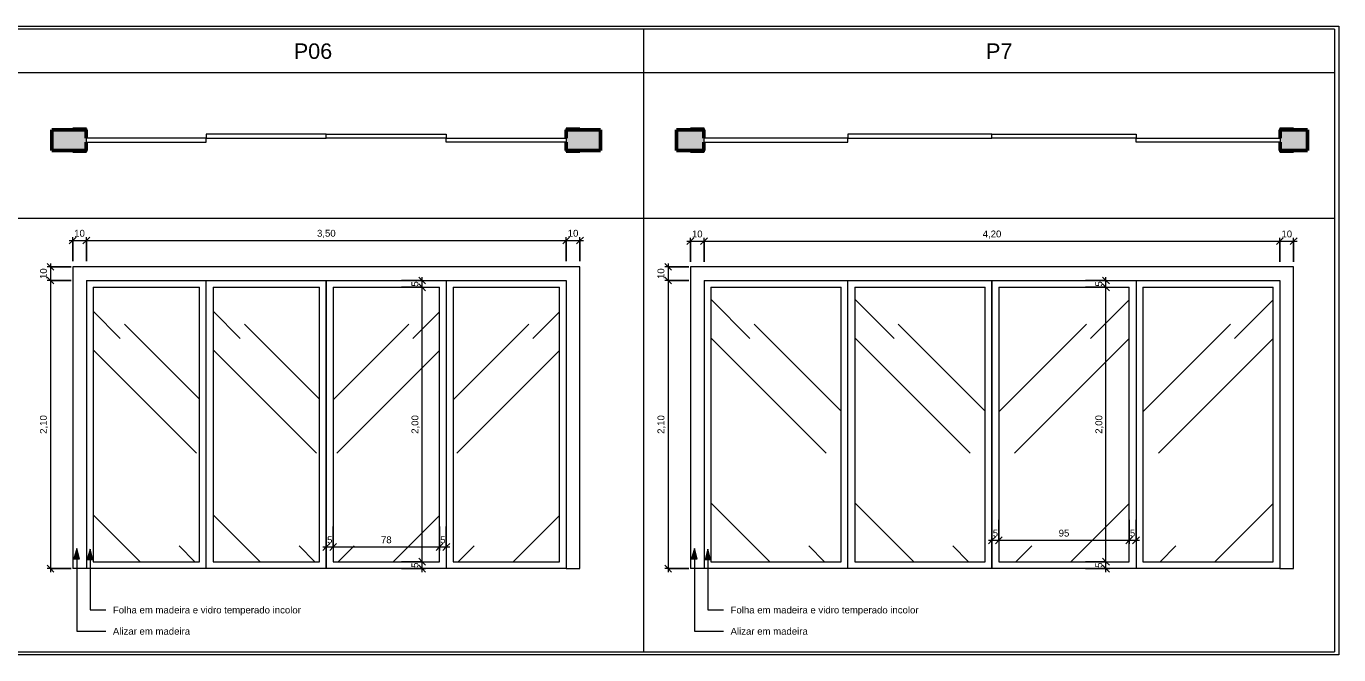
# Model space of a CAD drawing. Header units: millimetres. Extents: x 502 to 64776, y -45 to 5297.
# Drawn here: x 10134 to 19703, y 655 to 5235 of the extents above; entities that cross this region are included whole.
import ezdxf

# ---------------------------------------------------------------- set-up
doc = ezdxf.new("R2010")
doc.units = ezdxf.units.MM
for name, color, linetype, lineweight in [('A-ANNO-DIMS', 211, 'Continuous', 9), ('A-ANNO-DIMS-25', 211, 'Continuous', 9), ('A-DETL-THIN', 151, 'Continuous', 9), ('A-DOOR', 31, 'Continuous', 25), ('A-WALL', 113, 'Continuous', 50), ('A-WALL-PATT', 111, 'Continuous', 25), ('G-ANNO-TEXT', 231, 'Continuous', 9)]:
    doc.layers.add(name, color=color, linetype=linetype, lineweight=lineweight)
doc.styles.add('@Arial Unicode MS', font='ARIALUNI.TTF', dxfattribs={"height": 50})
doc.styles.add('Arial', font='arial.ttf', dxfattribs={"height": 112.5})
doc.styles.add('Arial_2', font='arial.ttf', dxfattribs={"height": 50})
doc.dimstyles.new('CRT_-__Metros_-_Linha_de_chamada_3_5_mm', dxfattribs={"dimscale": 304.8, "dimtxt": 50.292243, "dimasz": 0.164042, "dimexe": 0.082021, "dimexo": 0.0625, "dimgap": 0.04101, "dimtad": 1, "dimlfac": 0.001, "dimrnd": 0.01, "dimzin": 0, "dimdsep": 46, "dimtxsty": '@Arial Unicode MS', "dimblk1": 'OBLIQUE', "dimblk2": 'OBLIQUE', "dimsah": 1, "dimcen": 0.09, "dimdle": 0.082021, "dimazin": 0, "dimtfac": 1, "dimtdec": 4, "dimtix": 1, "dimtmove": 0, "dimatfit": 3, "dimfxl": 0.492126, "dimfxlon": 1, "dimtvp": 1, "dimtolj": 1, "dimtzin": 0, "dimarcsym": 2})
doc.dimstyles.new('CRT_-__Metros_-_Linha_de_chamada_3_5_mm_1', dxfattribs={"dimscale": 304.8, "dimtxt": 50.292243, "dimasz": 0.164042, "dimexe": 0.082021, "dimexo": 0.0625, "dimgap": 0.04101, "dimtad": 1, "dimdec": 0, "dimlfac": 0.1, "dimdsep": 46, "dimtxsty": '@Arial Unicode MS', "dimblk1": 'OBLIQUE', "dimblk2": 'OBLIQUE', "dimsah": 1, "dimcen": 0.09, "dimdle": 0.082021, "dimazin": 0, "dimtfac": 1, "dimtdec": 4, "dimtix": 1, "dimtmove": 0, "dimatfit": 3, "dimfxl": 0.492126, "dimfxlon": 1, "dimtvp": 1, "dimtolj": 1, "dimtzin": 0, "dimarcsym": 2})

# ---------------------------------------------------------------- blocks, each defined once
blk = doc.blocks.new('Family - ___-4291541-DETALHAMENTO DE PORTAS')
at = {"layer": 'A-DOOR', "lineweight": 9}
h = blk.add_hatch(dxfattribs=at)
h.set_pattern_fill('FP_7', color=256, style=0, pattern_type=2)
h.set_pattern_definition([(135, (11009.4, 1282.5), (-969.87, 2586.3), [17145, -2286, 5715, -1143]), (135, (9489.2, 1854), (1883.2, 266.7), [3429, -377.2, 6858, -857.25]), (135, (10437.9, 2254.06), (-3661.25, 4744.27), [9144, -1600.2, 4572, -1143])])
h.paths.add_polyline_path([(11040.4, 1332.5), (11396.9, 1332.5), (11396.9, 3332.5), (10621.9, 3332.5), (10621.9, 1332.5)])
h = blk.add_hatch(dxfattribs=at)
h.set_pattern_fill('FP_6', color=256, style=0, pattern_type=2)
h.set_pattern_definition([(135, (11884.4, 1282.5), (-969.87, 2586.3), [17145, -2286, 5715, -1143]), (135, (10364.2, 1854), (1883.2, 266.7), [3429, -377.2, 6858, -857.25]), (135, (11312.9, 2254.06), (-3661.25, 4744.27), [9144, -1600.2, 4572, -1143])])
h.paths.add_polyline_path([(12271.9, 1332.5), (12271.9, 3332.5), (11496.9, 3332.5), (11496.9, 1332.5), (12027.6, 1332.5)])
h = blk.add_hatch(dxfattribs=at)
h.set_pattern_fill('FP_8', color=256, style=0, pattern_type=2)
h.set_pattern_definition([(45, (12759.4, 1282.5), (969.87, 2586.3), [17145, -2286, 5715, -1143]), (45, (14279.6, 1854), (-1883.2, 266.7), [3429, -377.2, 6858, -857.25]), (45, (13330.9, 2254.06), (3661.25, 4744.27), [9144, -1600.2, 4572, -1143])])
h.paths.add_polyline_path([(13146.9, 1332.5), (13146.9, 3332.5), (12371.9, 3332.5), (12371.9, 1332.5), (13014.8, 1332.5)])
h = blk.add_hatch(dxfattribs=at)
h.set_pattern_fill('FP_9', color=256, style=0, pattern_type=2)
h.set_pattern_definition([(45, (13634.4, 1282.5), (969.87, 2586.3), [17145, -2286, 5715, -1143]), (45, (15154.6, 1854), (-1883.2, 266.7), [3429, -377.2, 6858, -857.25]), (45, (14205.9, 2254.06), (3661.25, 4744.27), [9144, -1600.2, 4572, -1143])])
h.paths.add_polyline_path([(14021.9, 1332.5), (14021.9, 3332.5), (13246.9, 3332.5), (13246.9, 1332.5), (13508.5, 1332.5)])
for p, q in [((10472.9, 3481.5), (10472.9, 1282.5)), ((14170.9, 3481.5), (10472.9, 3481.5)), ((14170.9, 1282.5), (14170.9, 3481.5)), ((10572.9, 3381.5), (10572.9, 1282.5)), ((10572.9, 3381.5), (14070.9, 3381.5)), ((11446.9, 1282.5), (11446.9, 3381.5)), ((12321.9, 3381.5), (12321.9, 1282.5)), ((12321.9, 1282.5), (12321.9, 3381.5)), ((13196.9, 3381.5), (13196.9, 1282.5)), ((14070.9, 3381.5), (14070.9, 1282.5)), ((10621.9, 3332.5), (10621.9, 1332.5)), ((10621.9, 3332.5), (11396.9, 3332.5)), ((11396.9, 1332.5), (11396.9, 3332.5)), ((11496.9, 3332.5), (11496.9, 1332.5)), ((11496.9, 3332.5), (12271.9, 3332.5)), ((12271.9, 1332.5), (12271.9, 3332.5)), ((12371.9, 3332.5), (13146.9, 3332.5)), ((12371.9, 3332.5), (12371.9, 1332.5)), ((13146.9, 1332.5), (13146.9, 3332.5)), ((13246.9, 3332.5), (14021.9, 3332.5)), ((13246.9, 3332.5), (13246.9, 1332.5)), ((14021.9, 1332.5), (14021.9, 3332.5)), ((10572.9, 1282.5), (10472.9, 1282.5)), ((11446.9, 1282.5), (10572.9, 1282.5)), ((10621.9, 1332.5), (11396.9, 1332.5)), ((12321.9, 1282.5), (11446.9, 1282.5)), ((11496.9, 1332.5), (12271.9, 1332.5)), ((13196.9, 1282.5), (12321.9, 1282.5)), ((12371.9, 1332.5), (13146.9, 1332.5)), ((14070.9, 1282.5), (13196.9, 1282.5)), ((13246.9, 1332.5), (14021.9, 1332.5)), ((14070.9, 1282.5), (14170.9, 1282.5))]:
    blk.add_line(p, q, dxfattribs=at)
blk = doc.blocks.new('Family - ___-4291543-DETALHAMENTO DE PORTAS')
at = {"layer": 'A-WALL-PATT'}
h = blk.add_hatch(color=256, dxfattribs=at)
h.paths.add_polyline_path([(14071.9, 4329.1), (14321.9, 4329.1), (14321.9, 4479.1), (14071.9, 4479.1), (14071.9, 4389.1)])
h.paths.add_polyline_path([(10546.7, 4329.1), (10571.9, 4329.1), (10571.9, 4479.1), (10321.9, 4479.1), (10321.9, 4329.1)])
at = {"layer": 'A-DOOR'}
for p, q in [((10572.9, 4489.1), (10472.9, 4489.1)), ((10472.9, 4489.1), (10472.9, 4479.1)), ((10472.9, 4479.1), (10571.9, 4479.1)), ((10571.9, 4479.1), (10571.9, 4419.1)), ((10572.9, 4419.1), (10572.9, 4489.1)), ((14170.9, 4489.1), (14070.9, 4489.1)), ((14070.9, 4489.1), (14070.9, 4419.1)), ((14071.9, 4419.1), (14071.9, 4479.1)), ((14071.9, 4479.1), (14170.9, 4479.1)), ((14170.9, 4479.1), (14170.9, 4489.1)), ((10571.9, 4329.1), (10472.9, 4329.1)), ((10472.9, 4329.1), (10472.9, 4319.1)), ((10472.9, 4319.1), (10572.9, 4319.1)), ((10571.9, 4389.1), (10571.9, 4329.1)), ((10572.9, 4319.1), (10572.9, 4389.1)), ((14070.9, 4389.1), (14070.9, 4319.1)), ((14070.9, 4319.1), (14170.9, 4319.1)), ((14071.9, 4329.1), (14071.9, 4389.1)), ((14170.9, 4329.1), (14071.9, 4329.1)), ((14170.9, 4319.1), (14170.9, 4329.1))]:
    blk.add_line(p, q, dxfattribs=at)
at = {"layer": 'A-DOOR', "lineweight": 9}
for p, q in [((11446.9, 4419.1), (10571.9, 4419.1)), ((10571.9, 4419.1), (10571.9, 4389.1)), ((12321.9, 4449.1), (11446.9, 4449.1)), ((11446.9, 4449.1), (11446.9, 4419.1)), ((11446.9, 4419.1), (12321.9, 4419.1)), ((11446.9, 4389.1), (11446.9, 4419.1)), ((12321.9, 4419.1), (12321.9, 4449.1)), ((12321.9, 4449.1), (13196.9, 4449.1)), ((12321.9, 4419.1), (12321.9, 4449.1)), ((13196.9, 4419.1), (12321.9, 4419.1)), ((13196.9, 4449.1), (13196.9, 4419.1)), ((13196.9, 4389.1), (13196.9, 4419.1)), ((13196.9, 4419.1), (14071.9, 4419.1)), ((14071.9, 4419.1), (14071.9, 4389.1)), ((10571.9, 4389.1), (11446.9, 4389.1)), ((14071.9, 4389.1), (13196.9, 4389.1))]:
    blk.add_line(p, q, dxfattribs=at)
at = {"layer": 'A-WALL'}
for p, q in [((10571.9, 4479.1), (10321.9, 4479.1)), ((10321.9, 4479.1), (10321.9, 4329.1)), ((10571.9, 4419.1), (10571.9, 4479.1)), ((14321.9, 4479.1), (14071.9, 4479.1)), ((14071.9, 4479.1), (14071.9, 4419.1)), ((14321.9, 4329.1), (14321.9, 4479.1)), ((10321.9, 4329.1), (10571.9, 4329.1)), ((10571.9, 4329.1), (10571.9, 4389.1)), ((14071.9, 4389.1), (14071.9, 4329.1)), ((14071.9, 4329.1), (14321.9, 4329.1))]:
    blk.add_line(p, q, dxfattribs=at)
blk = doc.blocks.new('Family - ___-4291605-DETALHAMENTO DE PORTAS')
at = {"layer": 'A-DOOR', "lineweight": 9}
h = blk.add_hatch(dxfattribs=at)
h.set_pattern_fill('FP_11', color=256, style=0, pattern_type=2)
h.set_pattern_definition([(135, (15600.2, 1282.5), (-969.87, 2586.3), [17145, -2286, 5715, -1143]), (135, (14080, 1854), (1883.2, 266.7), [3429, -377.2, 6858, -857.25]), (135, (15028.7, 2254.06), (-3661.25, 4744.27), [9144, -1600.2, 4572, -1143])])
h.paths.add_polyline_path([(15125.2, 1332.5), (16075.2, 1332.5), (16075.2, 3332.5), (15125.2, 3332.5), (15125.2, 2282.5)])
h = blk.add_hatch(dxfattribs=at)
h.set_pattern_fill('FP_10', color=256, style=0, pattern_type=2)
h.set_pattern_definition([(135, (16650.2, 1282.5), (-969.87, 2586.3), [17145, -2286, 5715, -1143]), (135, (15130, 1854), (1883.2, 266.7), [3429, -377.2, 6858, -857.25]), (135, (16078.7, 2254.06), (-3661.25, 4744.27), [9144, -1600.2, 4572, -1143])])
h.paths.add_polyline_path([(17125.2, 1332.5), (17125.2, 3332.5), (16175.2, 3332.5), (16175.2, 1332.5), (16963.8, 1332.5)])
h = blk.add_hatch(dxfattribs=at)
h.set_pattern_fill('FP_12', color=256, style=0, pattern_type=2)
h.set_pattern_definition([(45, (17700.2, 1282.5), (969.87, 2586.3), [17145, -2286, 5715, -1143]), (45, (19220.4, 1854), (-1883.2, 266.7), [3429, -377.2, 6858, -857.25]), (45, (18271.7, 2254.06), (3661.25, 4744.27), [9144, -1600.2, 4572, -1143])])
h.paths.add_polyline_path([(18175.2, 1332.5), (18175.2, 3332.5), (17225.2, 3332.5), (17225.2, 1332.5), (17951, 1332.5)])
h = blk.add_hatch(dxfattribs=at)
h.set_pattern_fill('FP_13', color=256, style=0, pattern_type=2)
h.set_pattern_definition([(45, (18750.2, 1282.5), (969.87, 2586.3), [17145, -2286, 5715, -1143]), (45, (20270.4, 1854), (-1883.2, 266.7), [3429, -377.2, 6858, -857.25]), (45, (19321.7, 2254.06), (3661.25, 4744.27), [9144, -1600.2, 4572, -1143])])
h.paths.add_polyline_path([(19225.2, 1332.5), (19225.2, 3332.5), (18275.2, 3332.5), (18275.2, 1332.5), (18444.6, 1332.5)])
for p, q in [((14976.2, 3481.5), (14976.2, 1282.5)), ((19374.2, 3481.5), (14976.2, 3481.5)), ((19374.2, 1282.5), (19374.2, 3481.5)), ((15076.2, 3381.5), (15076.2, 1282.5)), ((15076.2, 3381.5), (19274.2, 3381.5)), ((16125.2, 1282.5), (16125.2, 3381.5)), ((17175.2, 3381.5), (17175.2, 1282.5)), ((17175.2, 1282.5), (17175.2, 3381.5)), ((18225.2, 3381.5), (18225.2, 1282.5)), ((19274.2, 3381.5), (19274.2, 1282.5)), ((15125.2, 3332.5), (15125.2, 1332.5)), ((15125.2, 3332.5), (16075.2, 3332.5)), ((16075.2, 1332.5), (16075.2, 3332.5)), ((16175.2, 3332.5), (16175.2, 1332.5)), ((16175.2, 3332.5), (17125.2, 3332.5)), ((17125.2, 1332.5), (17125.2, 3332.5)), ((17225.2, 3332.5), (18175.2, 3332.5)), ((17225.2, 3332.5), (17225.2, 1332.5)), ((18175.2, 1332.5), (18175.2, 3332.5)), ((18275.2, 3332.5), (19225.2, 3332.5)), ((18275.2, 3332.5), (18275.2, 1332.5)), ((19225.2, 1332.5), (19225.2, 3332.5)), ((15076.2, 1282.5), (14976.2, 1282.5)), ((16125.2, 1282.5), (15076.2, 1282.5)), ((15125.2, 1332.5), (16075.2, 1332.5)), ((17175.2, 1282.5), (16125.2, 1282.5)), ((16175.2, 1332.5), (17125.2, 1332.5)), ((18225.2, 1282.5), (17175.2, 1282.5)), ((17225.2, 1332.5), (18175.2, 1332.5)), ((19274.2, 1282.5), (18225.2, 1282.5)), ((18275.2, 1332.5), (19225.2, 1332.5)), ((19274.2, 1282.5), (19374.2, 1282.5))]:
    blk.add_line(p, q, dxfattribs=at)
blk = doc.blocks.new('Family - ___-4291607-DETALHAMENTO DE PORTAS')
at = {"layer": 'A-WALL-PATT'}
h = blk.add_hatch(color=256, dxfattribs=at)
h.paths.add_polyline_path([(14875.2, 4329.1), (15075.2, 4329.1), (15075.2, 4479.1), (14875.2, 4479.1), (14875.2, 4389.1)])
h.paths.add_polyline_path([(19431.9, 4329.1), (19475.2, 4329.1), (19475.2, 4479.1), (19275.2, 4479.1), (19275.2, 4329.1)])
at = {"layer": 'A-DOOR'}
for p, q in [((15076.2, 4489.1), (14976.2, 4489.1)), ((14976.2, 4489.1), (14976.2, 4479.1)), ((14976.2, 4479.1), (15075.2, 4479.1)), ((15075.2, 4479.1), (15075.2, 4419.1)), ((15076.2, 4419.1), (15076.2, 4489.1)), ((19374.2, 4489.1), (19274.2, 4489.1)), ((19274.2, 4489.1), (19274.2, 4419.1)), ((19275.2, 4419.1), (19275.2, 4479.1)), ((19275.2, 4479.1), (19374.2, 4479.1)), ((19374.2, 4479.1), (19374.2, 4489.1)), ((15075.2, 4329.1), (14976.2, 4329.1)), ((14976.2, 4329.1), (14976.2, 4319.1)), ((14976.2, 4319.1), (15076.2, 4319.1)), ((15075.2, 4389.1), (15075.2, 4329.1)), ((15076.2, 4319.1), (15076.2, 4389.1)), ((19274.2, 4389.1), (19274.2, 4319.1)), ((19274.2, 4319.1), (19374.2, 4319.1)), ((19275.2, 4329.1), (19275.2, 4389.1)), ((19374.2, 4329.1), (19275.2, 4329.1)), ((19374.2, 4319.1), (19374.2, 4329.1))]:
    blk.add_line(p, q, dxfattribs=at)
at = {"layer": 'A-DOOR', "lineweight": 9}
for p, q in [((16125.2, 4419.1), (15075.2, 4419.1)), ((15075.2, 4419.1), (15075.2, 4389.1)), ((17175.2, 4449.1), (16125.2, 4449.1)), ((16125.2, 4449.1), (16125.2, 4419.1)), ((16125.2, 4419.1), (17175.2, 4419.1)), ((16125.2, 4389.1), (16125.2, 4419.1)), ((17175.2, 4419.1), (17175.2, 4449.1)), ((17175.2, 4449.1), (18225.2, 4449.1)), ((17175.2, 4419.1), (17175.2, 4449.1)), ((18225.2, 4419.1), (17175.2, 4419.1)), ((18225.2, 4449.1), (18225.2, 4419.1)), ((18225.2, 4389.1), (18225.2, 4419.1)), ((18225.2, 4419.1), (19275.2, 4419.1)), ((19275.2, 4419.1), (19275.2, 4389.1)), ((15075.2, 4389.1), (16125.2, 4389.1)), ((19275.2, 4389.1), (18225.2, 4389.1))]:
    blk.add_line(p, q, dxfattribs=at)
at = {"layer": 'A-WALL'}
for p, q in [((15075.2, 4479.1), (14875.2, 4479.1)), ((14875.2, 4479.1), (14875.2, 4329.1)), ((15075.2, 4419.1), (15075.2, 4479.1)), ((19475.2, 4479.1), (19275.2, 4479.1)), ((19275.2, 4479.1), (19275.2, 4419.1)), ((19475.2, 4329.1), (19475.2, 4479.1)), ((14875.2, 4329.1), (15075.2, 4329.1)), ((15075.2, 4329.1), (15075.2, 4389.1)), ((19275.2, 4389.1), (19275.2, 4329.1)), ((19275.2, 4329.1), (19475.2, 4329.1))]:
    blk.add_line(p, q, dxfattribs=at)
blk = doc.blocks.new('DIMBLOCK38-DETALHAMENTO DE PORTAS')
at = {"layer": 'A-ANNO-DIMS-25', "lineweight": 18}
for p, q in [((10311.7, 3481.5), (10286.7, 3506.5)), ((10311.7, 3481.5), (10336.7, 3456.5)), ((10311.7, 3381.5), (10286.7, 3406.5)), ((10311.7, 3381.5), (10336.7, 3356.5))]:
    blk.add_line(p, q, dxfattribs=at)
at = {"layer": 'A-ANNO-DIMS-25'}
for p, q in [((10461.7, 3481.5), (10286.7, 3481.5)), ((10311.7, 3506.5), (10311.7, 3381.5)), ((10311.7, 3481.5), (10461.7, 3481.5)), ((10461.7, 3381.5), (10286.7, 3381.5)), ((10311.7, 3381.5), (10461.7, 3381.5))]:
    blk.add_line(p, q, dxfattribs=at)
at = {"layer": 'A-ANNO-DIMS-25', "color": 0, "insert": (10234.3, 3392.8), "char_height": 50, "width": 92.937, "attachment_point": 1, "rotation": 90, "line_spacing_factor": 1.117605, "style": '@Arial Unicode MS'}
blk.add_mtext('10', dxfattribs=at)
blk = doc.blocks.new('_Oblique')
at = {"color": 0, "linetype": 'ByBlock', "lineweight": -2}
blk.add_line((-0.5, -0.5), (0.5, 0.5), dxfattribs=at)
blk = doc.blocks.new('DIMBLOCK39-DETALHAMENTO DE PORTAS')
at = {"layer": 'A-ANNO-DIMS-25', "lineweight": 18}
for p, q in [((10311.7, 3381.5), (10286.7, 3406.5)), ((10311.7, 3381.5), (10336.7, 3356.5)), ((10311.7, 1282.5), (10286.7, 1307.5)), ((10311.7, 1282.5), (10336.7, 1257.5))]:
    blk.add_line(p, q, dxfattribs=at)
at = {"layer": 'A-ANNO-DIMS-25'}
for p, q in [((10461.7, 3381.5), (10286.7, 3381.5)), ((10311.7, 3381.5), (10311.7, 1257.5)), ((10311.7, 3381.5), (10461.7, 3381.5)), ((10461.7, 1282.5), (10286.7, 1282.5)), ((10311.7, 1282.5), (10461.7, 1282.5))]:
    blk.add_line(p, q, dxfattribs=at)
at = {"layer": 'A-ANNO-DIMS-25', "color": 0, "insert": (10234.3, 2264.4), "char_height": 50, "width": 162.337, "attachment_point": 1, "rotation": 90, "line_spacing_factor": 1.117605, "style": '@Arial Unicode MS'}
blk.add_mtext('2,10', dxfattribs=at)
blk = doc.blocks.new('DIMBLOCK40-DETALHAMENTO DE PORTAS')
at = {"layer": 'A-ANNO-DIMS-25'}
for p, q in [((10447.9, 3673.7), (10572.9, 3673.7)), ((10472.9, 3523.7), (10472.9, 3698.7)), ((10472.9, 3673.7), (10472.9, 3523.7)), ((10572.9, 3523.7), (10572.9, 3698.7)), ((10572.9, 3673.7), (10572.9, 3523.7))]:
    blk.add_line(p, q, dxfattribs=at)
at = {"layer": 'A-ANNO-DIMS-25', "lineweight": 18}
for p, q in [((10472.9, 3673.7), (10447.9, 3648.7)), ((10472.9, 3673.7), (10497.9, 3698.7)), ((10572.9, 3673.7), (10547.9, 3648.7)), ((10572.9, 3673.7), (10597.9, 3698.7))]:
    blk.add_line(p, q, dxfattribs=at)
at = {"layer": 'A-ANNO-DIMS-25', "color": 0, "insert": (10484.2, 3751.1), "char_height": 50, "width": 92.937, "attachment_point": 1, "line_spacing_factor": 1.117605, "style": '@Arial Unicode MS'}
blk.add_mtext('10', dxfattribs=at)
blk = doc.blocks.new('DIMBLOCK41-DETALHAMENTO DE PORTAS')
at = {"layer": 'A-ANNO-DIMS-25', "lineweight": 18}
for p, q in [((10572.9, 3673.7), (10547.9, 3648.7)), ((10572.9, 3673.7), (10597.9, 3698.7)), ((14070.9, 3673.7), (14045.9, 3648.7)), ((14070.9, 3673.7), (14095.9, 3698.7))]:
    blk.add_line(p, q, dxfattribs=at)
at = {"layer": 'A-ANNO-DIMS-25'}
for p, q in [((10572.9, 3523.7), (10572.9, 3698.7)), ((10572.9, 3673.7), (14070.9, 3673.7)), ((10572.9, 3673.7), (10572.9, 3523.7)), ((14070.9, 3523.7), (14070.9, 3698.7)), ((14070.9, 3673.7), (14070.9, 3523.7))]:
    blk.add_line(p, q, dxfattribs=at)
at = {"layer": 'A-ANNO-DIMS-25', "color": 0, "insert": (12254.3, 3751.1), "char_height": 50, "width": 162.337, "attachment_point": 1, "line_spacing_factor": 1.117605, "style": '@Arial Unicode MS'}
blk.add_mtext('3,50', dxfattribs=at)
blk = doc.blocks.new('DIMBLOCK42-DETALHAMENTO DE PORTAS')
at = {"layer": 'A-ANNO-DIMS-25', "lineweight": 18}
for p, q in [((14070.9, 3673.7), (14045.9, 3648.7)), ((14070.9, 3673.7), (14095.9, 3698.7)), ((14170.9, 3673.7), (14145.9, 3648.7)), ((14170.9, 3673.7), (14195.9, 3698.7))]:
    blk.add_line(p, q, dxfattribs=at)
at = {"layer": 'A-ANNO-DIMS-25'}
for p, q in [((14070.9, 3523.7), (14070.9, 3698.7)), ((14070.9, 3673.7), (14195.9, 3673.7)), ((14070.9, 3673.7), (14070.9, 3523.7)), ((14170.9, 3523.7), (14170.9, 3698.7)), ((14170.9, 3673.7), (14170.9, 3523.7))]:
    blk.add_line(p, q, dxfattribs=at)
at = {"layer": 'A-ANNO-DIMS-25', "color": 0, "insert": (14082.2, 3751.1), "char_height": 50, "width": 92.937, "attachment_point": 1, "line_spacing_factor": 1.117605, "style": '@Arial Unicode MS'}
blk.add_mtext('10', dxfattribs=at)
blk = doc.blocks.new('DIMBLOCK43-DETALHAMENTO DE PORTAS')
at = {"layer": 'A-ANNO-DIMS-25', "lineweight": 18}
for p, q in [((13020.5, 1332.5), (12995.5, 1357.5)), ((13020.5, 1282.5), (12995.5, 1307.5)), ((13020.5, 1332.5), (13045.5, 1307.5)), ((13020.5, 1282.5), (13045.5, 1257.5))]:
    blk.add_line(p, q, dxfattribs=at)
at = {"layer": 'A-ANNO-DIMS-25'}
for p, q in [((12870.5, 1332.5), (13045.5, 1332.5)), ((13020.5, 1332.5), (12870.5, 1332.5)), ((12870.5, 1282.5), (13045.5, 1282.5)), ((13020.5, 1282.5), (12870.5, 1282.5)), ((13020.5, 1257.5), (13020.5, 1332.5))]:
    blk.add_line(p, q, dxfattribs=at)
at = {"layer": 'A-ANNO-DIMS-25', "color": 0, "insert": (12943.1, 1288.1), "char_height": 50, "width": 46.468, "attachment_point": 1, "rotation": 90, "line_spacing_factor": 1.117605, "style": '@Arial Unicode MS'}
blk.add_mtext('5', dxfattribs=at)
blk = doc.blocks.new('DIMBLOCK44-DETALHAMENTO DE PORTAS')
at = {"layer": 'A-ANNO-DIMS-25', "lineweight": 18}
for p, q in [((13020.5, 3332.5), (12995.5, 3357.5)), ((13020.5, 3332.5), (13045.5, 3307.5)), ((13020.5, 1332.5), (12995.5, 1357.5)), ((13020.5, 1332.5), (13045.5, 1307.5))]:
    blk.add_line(p, q, dxfattribs=at)
at = {"layer": 'A-ANNO-DIMS-25'}
for p, q in [((12870.5, 3332.5), (13045.5, 3332.5)), ((13020.5, 3332.5), (12870.5, 3332.5)), ((13020.5, 1332.5), (13020.5, 3332.5)), ((12870.5, 1332.5), (13045.5, 1332.5)), ((13020.5, 1332.5), (12870.5, 1332.5))]:
    blk.add_line(p, q, dxfattribs=at)
at = {"layer": 'A-ANNO-DIMS-25', "color": 0, "insert": (12943.1, 2264.9), "char_height": 50, "width": 162.337, "attachment_point": 1, "rotation": 90, "line_spacing_factor": 1.117605, "style": '@Arial Unicode MS'}
blk.add_mtext('2,00', dxfattribs=at)
blk = doc.blocks.new('DIMBLOCK45-DETALHAMENTO DE PORTAS')
at = {"layer": 'A-ANNO-DIMS-25'}
for p, q in [((12870.5, 3381.5), (13045.5, 3381.5)), ((13020.5, 3381.5), (12870.5, 3381.5)), ((13020.5, 3332.5), (13020.5, 3406.5)), ((12870.5, 3332.5), (13045.5, 3332.5)), ((13020.5, 3332.5), (12870.5, 3332.5))]:
    blk.add_line(p, q, dxfattribs=at)
at = {"layer": 'A-ANNO-DIMS-25', "lineweight": 18}
for p, q in [((13020.5, 3381.5), (12995.5, 3406.5)), ((13020.5, 3332.5), (12995.5, 3357.5)), ((13020.5, 3381.5), (13045.5, 3356.5)), ((13020.5, 3332.5), (13045.5, 3307.5))]:
    blk.add_line(p, q, dxfattribs=at)
at = {"layer": 'A-ANNO-DIMS-25', "color": 0, "insert": (12943.1, 3337.6), "char_height": 50, "width": 46.468, "attachment_point": 1, "rotation": 90, "line_spacing_factor": 1.117605, "style": '@Arial Unicode MS'}
blk.add_mtext('5', dxfattribs=at)
blk = doc.blocks.new('DIMBLOCK46-DETALHAMENTO DE PORTAS')
at = {"layer": 'A-ANNO-DIMS-25'}
for p, q in [((12321.9, 1589.9), (12321.9, 1414.9)), ((12321.9, 1439.9), (12321.9, 1589.9)), ((12371.9, 1589.9), (12371.9, 1414.9)), ((12371.9, 1439.9), (12371.9, 1589.9)), ((12296.9, 1439.9), (12371.9, 1439.9))]:
    blk.add_line(p, q, dxfattribs=at)
at = {"layer": 'A-ANNO-DIMS-25', "lineweight": 18}
for p, q in [((12321.9, 1439.9), (12296.9, 1414.9)), ((12321.9, 1439.9), (12346.9, 1464.9)), ((12371.9, 1439.9), (12346.9, 1414.9)), ((12371.9, 1439.9), (12396.9, 1464.9))]:
    blk.add_line(p, q, dxfattribs=at)
at = {"layer": 'A-ANNO-DIMS-25', "color": 0, "insert": (12327.6, 1517.3), "char_height": 50, "width": 46.468, "attachment_point": 1, "line_spacing_factor": 1.117605, "style": '@Arial Unicode MS'}
blk.add_mtext('5', dxfattribs=at)
blk = doc.blocks.new('DIMBLOCK47-DETALHAMENTO DE PORTAS')
at = {"layer": 'A-ANNO-DIMS-25'}
for p, q in [((12371.9, 1589.9), (12371.9, 1414.9)), ((12371.9, 1439.9), (12371.9, 1589.9)), ((13146.9, 1589.9), (13146.9, 1414.9)), ((13146.9, 1439.9), (13146.9, 1589.9)), ((12371.9, 1439.9), (13146.9, 1439.9))]:
    blk.add_line(p, q, dxfattribs=at)
at = {"layer": 'A-ANNO-DIMS-25', "lineweight": 18}
for p, q in [((12371.9, 1439.9), (12346.9, 1414.9)), ((12371.9, 1439.9), (12396.9, 1464.9)), ((13146.9, 1439.9), (13121.9, 1414.9)), ((13146.9, 1439.9), (13171.9, 1464.9))]:
    blk.add_line(p, q, dxfattribs=at)
at = {"layer": 'A-ANNO-DIMS-25', "color": 0, "insert": (12720.7, 1517.3), "char_height": 50, "width": 92.937, "attachment_point": 1, "line_spacing_factor": 1.117605, "style": '@Arial Unicode MS'}
blk.add_mtext('78', dxfattribs=at)
blk = doc.blocks.new('DIMBLOCK48-DETALHAMENTO DE PORTAS')
at = {"layer": 'A-ANNO-DIMS-25'}
for p, q in [((13146.9, 1589.9), (13146.9, 1414.9)), ((13146.9, 1439.9), (13146.9, 1589.9)), ((13196.9, 1589.9), (13196.9, 1414.9)), ((13196.9, 1439.9), (13196.9, 1589.9)), ((13146.9, 1439.9), (13221.9, 1439.9))]:
    blk.add_line(p, q, dxfattribs=at)
at = {"layer": 'A-ANNO-DIMS-25', "lineweight": 18}
for p, q in [((13146.9, 1439.9), (13121.9, 1414.9)), ((13146.9, 1439.9), (13171.9, 1464.9)), ((13196.9, 1439.9), (13171.9, 1414.9)), ((13196.9, 1439.9), (13221.9, 1464.9))]:
    blk.add_line(p, q, dxfattribs=at)
at = {"layer": 'A-ANNO-DIMS-25', "color": 0, "insert": (13152.6, 1517.3), "char_height": 50, "width": 46.468, "attachment_point": 1, "line_spacing_factor": 1.117605, "style": '@Arial Unicode MS'}
blk.add_mtext('5', dxfattribs=at)
blk = doc.blocks.new('DIMBLOCK49-DETALHAMENTO DE PORTAS')
at = {"layer": 'A-ANNO-DIMS-25', "lineweight": 18}
for p, q in [((14814, 3481.5), (14789, 3506.5)), ((14814, 3481.5), (14839, 3456.5)), ((14814, 3381.5), (14789, 3406.5)), ((14814, 3381.5), (14839, 3356.5))]:
    blk.add_line(p, q, dxfattribs=at)
at = {"layer": 'A-ANNO-DIMS-25'}
for p, q in [((14964, 3481.5), (14789, 3481.5)), ((14814, 3506.5), (14814, 3381.5)), ((14814, 3481.5), (14964, 3481.5)), ((14964, 3381.5), (14789, 3381.5)), ((14814, 3381.5), (14964, 3381.5))]:
    blk.add_line(p, q, dxfattribs=at)
at = {"layer": 'A-ANNO-DIMS-25', "color": 0, "insert": (14736.6, 3392.8), "char_height": 50, "width": 92.937, "attachment_point": 1, "rotation": 90, "line_spacing_factor": 1.117605, "style": '@Arial Unicode MS'}
blk.add_mtext('10', dxfattribs=at)
blk = doc.blocks.new('DIMBLOCK50-DETALHAMENTO DE PORTAS')
at = {"layer": 'A-ANNO-DIMS-25', "lineweight": 18}
for p, q in [((14814, 3381.5), (14789, 3406.5)), ((14814, 3381.5), (14839, 3356.5)), ((14814, 1282.5), (14789, 1307.5)), ((14814, 1282.5), (14839, 1257.5))]:
    blk.add_line(p, q, dxfattribs=at)
at = {"layer": 'A-ANNO-DIMS-25'}
for p, q in [((14964, 3381.5), (14789, 3381.5)), ((14814, 3381.5), (14814, 1257.5)), ((14814, 3381.5), (14964, 3381.5)), ((14964, 1282.5), (14789, 1282.5)), ((14814, 1282.5), (14964, 1282.5))]:
    blk.add_line(p, q, dxfattribs=at)
at = {"layer": 'A-ANNO-DIMS-25', "color": 0, "insert": (14736.6, 2264.4), "char_height": 50, "width": 162.337, "attachment_point": 1, "rotation": 90, "line_spacing_factor": 1.117605, "style": '@Arial Unicode MS'}
blk.add_mtext('2,10', dxfattribs=at)
blk = doc.blocks.new('DIMBLOCK51-DETALHAMENTO DE PORTAS')
at = {"layer": 'A-ANNO-DIMS-25'}
for p, q in [((14951.2, 3668.6), (15076.2, 3668.6)), ((14976.2, 3518.6), (14976.2, 3693.6)), ((14976.2, 3668.6), (14976.2, 3518.6)), ((15076.2, 3518.6), (15076.2, 3693.6)), ((15076.2, 3668.6), (15076.2, 3518.6))]:
    blk.add_line(p, q, dxfattribs=at)
at = {"layer": 'A-ANNO-DIMS-25', "lineweight": 18}
for p, q in [((14976.2, 3668.6), (14951.2, 3643.6)), ((14976.2, 3668.6), (15001.2, 3693.6)), ((15076.2, 3668.6), (15051.2, 3643.6)), ((15076.2, 3668.6), (15101.2, 3693.6))]:
    blk.add_line(p, q, dxfattribs=at)
at = {"layer": 'A-ANNO-DIMS-25', "color": 0, "insert": (14987.5, 3746), "char_height": 50, "width": 92.937, "attachment_point": 1, "line_spacing_factor": 1.117605, "style": '@Arial Unicode MS'}
blk.add_mtext('10', dxfattribs=at)
blk = doc.blocks.new('DIMBLOCK52-DETALHAMENTO DE PORTAS')
at = {"layer": 'A-ANNO-DIMS-25', "lineweight": 18}
for p, q in [((15076.2, 3668.6), (15051.2, 3643.6)), ((15076.2, 3668.6), (15101.2, 3693.6)), ((19274.2, 3668.6), (19249.2, 3643.6)), ((19274.2, 3668.6), (19299.2, 3693.6))]:
    blk.add_line(p, q, dxfattribs=at)
at = {"layer": 'A-ANNO-DIMS-25'}
for p, q in [((15076.2, 3518.6), (15076.2, 3693.6)), ((15076.2, 3668.6), (19274.2, 3668.6)), ((15076.2, 3668.6), (15076.2, 3518.6)), ((19274.2, 3518.6), (19274.2, 3693.6)), ((19274.2, 3668.6), (19274.2, 3518.6))]:
    blk.add_line(p, q, dxfattribs=at)
at = {"layer": 'A-ANNO-DIMS-25', "color": 0, "insert": (17107.6, 3746), "char_height": 50, "width": 162.337, "attachment_point": 1, "line_spacing_factor": 1.117605, "style": '@Arial Unicode MS'}
blk.add_mtext('4,20', dxfattribs=at)
blk = doc.blocks.new('DIMBLOCK53-DETALHAMENTO DE PORTAS')
at = {"layer": 'A-ANNO-DIMS-25', "lineweight": 18}
for p, q in [((19274.2, 3668.6), (19249.2, 3643.6)), ((19274.2, 3668.6), (19299.2, 3693.6)), ((19374.2, 3668.6), (19349.2, 3643.6)), ((19374.2, 3668.6), (19399.2, 3693.6))]:
    blk.add_line(p, q, dxfattribs=at)
at = {"layer": 'A-ANNO-DIMS-25'}
for p, q in [((19274.2, 3518.6), (19274.2, 3693.6)), ((19274.2, 3668.6), (19399.2, 3668.6)), ((19274.2, 3668.6), (19274.2, 3518.6)), ((19374.2, 3518.6), (19374.2, 3693.6)), ((19374.2, 3668.6), (19374.2, 3518.6))]:
    blk.add_line(p, q, dxfattribs=at)
at = {"layer": 'A-ANNO-DIMS-25', "color": 0, "insert": (19285.5, 3746), "char_height": 50, "width": 92.937, "attachment_point": 1, "line_spacing_factor": 1.117605, "style": '@Arial Unicode MS'}
blk.add_mtext('10', dxfattribs=at)
blk = doc.blocks.new('DIMBLOCK54-DETALHAMENTO DE PORTAS')
at = {"layer": 'A-ANNO-DIMS-25', "lineweight": 18}
for p, q in [((18006.4, 1332.5), (17981.4, 1357.5)), ((18006.4, 1282.5), (17981.4, 1307.5)), ((18006.4, 1332.5), (18031.4, 1307.5)), ((18006.4, 1282.5), (18031.4, 1257.5))]:
    blk.add_line(p, q, dxfattribs=at)
at = {"layer": 'A-ANNO-DIMS-25'}
for p, q in [((17856.4, 1332.5), (18031.4, 1332.5)), ((18006.4, 1332.5), (17856.4, 1332.5)), ((17856.4, 1282.5), (18031.4, 1282.5)), ((18006.4, 1282.5), (17856.4, 1282.5)), ((18006.4, 1257.5), (18006.4, 1332.5))]:
    blk.add_line(p, q, dxfattribs=at)
at = {"layer": 'A-ANNO-DIMS-25', "color": 0, "insert": (17929, 1288.1), "char_height": 50, "width": 46.468, "attachment_point": 1, "rotation": 90, "line_spacing_factor": 1.117605, "style": '@Arial Unicode MS'}
blk.add_mtext('5', dxfattribs=at)
blk = doc.blocks.new('DIMBLOCK55-DETALHAMENTO DE PORTAS')
at = {"layer": 'A-ANNO-DIMS-25', "lineweight": 18}
for p, q in [((18006.4, 3332.5), (17981.4, 3357.5)), ((18006.4, 3332.5), (18031.4, 3307.5)), ((18006.4, 1332.5), (17981.4, 1357.5)), ((18006.4, 1332.5), (18031.4, 1307.5))]:
    blk.add_line(p, q, dxfattribs=at)
at = {"layer": 'A-ANNO-DIMS-25'}
for p, q in [((17856.4, 3332.5), (18031.4, 3332.5)), ((18006.4, 3332.5), (17856.4, 3332.5)), ((18006.4, 1332.5), (18006.4, 3332.5)), ((17856.4, 1332.5), (18031.4, 1332.5)), ((18006.4, 1332.5), (17856.4, 1332.5))]:
    blk.add_line(p, q, dxfattribs=at)
at = {"layer": 'A-ANNO-DIMS-25', "color": 0, "insert": (17929, 2264.9), "char_height": 50, "width": 162.337, "attachment_point": 1, "rotation": 90, "line_spacing_factor": 1.117605, "style": '@Arial Unicode MS'}
blk.add_mtext('2,00', dxfattribs=at)
blk = doc.blocks.new('DIMBLOCK56-DETALHAMENTO DE PORTAS')
at = {"layer": 'A-ANNO-DIMS-25'}
for p, q in [((17856.4, 3381.5), (18031.4, 3381.5)), ((18006.4, 3381.5), (17856.4, 3381.5)), ((18006.4, 3332.5), (18006.4, 3406.5)), ((17856.4, 3332.5), (18031.4, 3332.5)), ((18006.4, 3332.5), (17856.4, 3332.5))]:
    blk.add_line(p, q, dxfattribs=at)
at = {"layer": 'A-ANNO-DIMS-25', "lineweight": 18}
for p, q in [((18006.4, 3381.5), (17981.4, 3406.5)), ((18006.4, 3332.5), (17981.4, 3357.5)), ((18006.4, 3381.5), (18031.4, 3356.5)), ((18006.4, 3332.5), (18031.4, 3307.5))]:
    blk.add_line(p, q, dxfattribs=at)
at = {"layer": 'A-ANNO-DIMS-25', "color": 0, "insert": (17929, 3337.6), "char_height": 50, "width": 46.468, "attachment_point": 1, "rotation": 90, "line_spacing_factor": 1.117605, "style": '@Arial Unicode MS'}
blk.add_mtext('5', dxfattribs=at)
blk = doc.blocks.new('DIMBLOCK57-DETALHAMENTO DE PORTAS')
at = {"layer": 'A-ANNO-DIMS-25'}
for p, q in [((17175.2, 1638.6), (17175.2, 1463.6)), ((17175.2, 1488.6), (17175.2, 1638.6)), ((17225.2, 1638.6), (17225.2, 1463.6)), ((17225.2, 1488.6), (17225.2, 1638.6)), ((17150.2, 1488.6), (17225.2, 1488.6))]:
    blk.add_line(p, q, dxfattribs=at)
at = {"layer": 'A-ANNO-DIMS-25', "lineweight": 18}
for p, q in [((17175.2, 1488.6), (17150.2, 1463.6)), ((17175.2, 1488.6), (17200.2, 1513.6)), ((17225.2, 1488.6), (17200.2, 1463.6)), ((17225.2, 1488.6), (17250.2, 1513.6))]:
    blk.add_line(p, q, dxfattribs=at)
at = {"layer": 'A-ANNO-DIMS-25', "color": 0, "insert": (17180.9, 1566), "char_height": 50, "width": 46.468, "attachment_point": 1, "line_spacing_factor": 1.117605, "style": '@Arial Unicode MS'}
blk.add_mtext('5', dxfattribs=at)
blk = doc.blocks.new('DIMBLOCK58-DETALHAMENTO DE PORTAS')
at = {"layer": 'A-ANNO-DIMS-25'}
for p, q in [((17225.2, 1638.6), (17225.2, 1463.6)), ((17225.2, 1488.6), (17225.2, 1638.6)), ((18175.2, 1638.6), (18175.2, 1463.6)), ((18175.2, 1488.6), (18175.2, 1638.6)), ((17225.2, 1488.6), (18175.2, 1488.6))]:
    blk.add_line(p, q, dxfattribs=at)
at = {"layer": 'A-ANNO-DIMS-25', "lineweight": 18}
for p, q in [((17225.2, 1488.6), (17200.2, 1463.6)), ((17225.2, 1488.6), (17250.2, 1513.6)), ((18175.2, 1488.6), (18150.2, 1463.6)), ((18175.2, 1488.6), (18200.2, 1513.6))]:
    blk.add_line(p, q, dxfattribs=at)
at = {"layer": 'A-ANNO-DIMS-25', "color": 0, "insert": (17661.5, 1566), "char_height": 50, "width": 92.937, "attachment_point": 1, "line_spacing_factor": 1.117605, "style": '@Arial Unicode MS'}
blk.add_mtext('95', dxfattribs=at)
blk = doc.blocks.new('DIMBLOCK59-DETALHAMENTO DE PORTAS')
at = {"layer": 'A-ANNO-DIMS-25'}
for p, q in [((18175.2, 1638.6), (18175.2, 1463.6)), ((18175.2, 1488.6), (18175.2, 1638.6)), ((18225.2, 1638.6), (18225.2, 1463.6)), ((18225.2, 1488.6), (18225.2, 1638.6)), ((18175.2, 1488.6), (18250.2, 1488.6))]:
    blk.add_line(p, q, dxfattribs=at)
at = {"layer": 'A-ANNO-DIMS-25', "lineweight": 18}
for p, q in [((18175.2, 1488.6), (18150.2, 1463.6)), ((18175.2, 1488.6), (18200.2, 1513.6)), ((18225.2, 1488.6), (18200.2, 1463.6)), ((18225.2, 1488.6), (18250.2, 1513.6))]:
    blk.add_line(p, q, dxfattribs=at)
at = {"layer": 'A-ANNO-DIMS-25', "color": 0, "insert": (18180.9, 1566), "char_height": 50, "width": 46.468, "attachment_point": 1, "line_spacing_factor": 1.117605, "style": '@Arial Unicode MS'}
blk.add_mtext('5', dxfattribs=at)

msp = doc.modelspace()

# ---------------------------------------------------------------- hatches: boundary and pattern name
at = {"layer": 'G-ANNO-TEXT'}
for points in [[(10502.07, 1429.289), (10481.974, 1354.289), (10522.166, 1354.289)], [(10599.819, 1424.225), (10579.723, 1349.225), (10619.915, 1349.225)], [(15005.373, 1429.289), (14985.277, 1354.289), (15025.469, 1354.289)], [(15103.122, 1424.225), (15083.026, 1349.225), (15123.218, 1349.225)]]:
    msp.add_hatch(color=7, dxfattribs=at).paths.add_polyline_path(points)

# ---------------------------------------------------------------- linework, layer by layer
at = {"layer": 'A-DETL-THIN'}
for p, q in [((501.804, 5234.608), (19703.32, 5234.608)), ((19673.32, 5214.608), (6882.338, 5214.608)), ((14635.332, 5214.608), (14635.332, 674.608)), ((19673.32, 5214.608), (19673.32, 674.608)), ((19703.32, 5234.608), (19703.32, 654.608)), ((19673.32, 4894.608), (821.804, 4894.608)), ((19673.32, 3834.608), (821.804, 3834.608)), ((6882.338, 674.608), (19673.32, 674.608)), ((19703.32, 654.608), (501.804, 654.608))]:
    msp.add_line(p, q, dxfattribs=at)
at = {"layer": 'G-ANNO-TEXT', "color": 7}
for p, q in [((10502.07, 1429.289), (10481.974, 1354.289)), ((10481.974, 1354.289), (10522.166, 1354.289)), ((10522.166, 1354.289), (10502.07, 1429.289)), ((10502.07, 1429.289), (10502.07, 825.62)), ((10599.819, 1424.225), (10579.723, 1349.225)), ((10579.723, 1349.225), (10619.915, 1349.225)), ((10619.915, 1349.225), (10599.819, 1424.225)), ((10599.819, 1424.225), (10599.819, 980.655)), ((15005.373, 1429.289), (14985.277, 1354.289)), ((14985.277, 1354.289), (15025.469, 1354.289)), ((15025.469, 1354.289), (15005.373, 1429.289)), ((15005.373, 1429.289), (15005.373, 825.62)), ((15103.122, 1424.225), (15083.026, 1349.225)), ((15083.026, 1349.225), (15123.218, 1349.225)), ((15123.218, 1349.225), (15103.122, 1424.225)), ((15103.122, 1424.225), (15103.122, 980.655)), ((10599.819, 980.655), (10715.353, 980.655)), ((15103.122, 980.655), (15218.656, 980.655)), ((10502.07, 825.62), (10715.353, 825.62)), ((15005.373, 825.62), (15218.656, 825.62))]:
    msp.add_line(p, q, dxfattribs=at)

# ---------------------------------------------------------------- block references
at = {"layer": 'A-DOOR', "lineweight": 9}
for name in ['Family - ___-4291541-DETALHAMENTO DE PORTAS', 'Family - ___-4291605-DETALHAMENTO DE PORTAS']:
    msp.add_blockref(name, (0, 0), dxfattribs=at)
at = {"layer": 'A-WALL', "lineweight": 25}
for name in ['Family - ___-4291543-DETALHAMENTO DE PORTAS', 'Family - ___-4291607-DETALHAMENTO DE PORTAS']:
    msp.add_blockref(name, (0, 0), dxfattribs=at)

# ---------------------------------------------------------------- texts
at = {"layer": 'G-ANNO-TEXT', "color": 7, "char_height": 112.5, "attachment_point": 1, "style": 'Arial', "bg_fill": 3, "box_fill_scale": 1.25, "bg_fill_color": 256, "bg_fill_true_color": 13158600, "bg_fill_transparency": 0}
for s, insert, width in [('P06', (12085.215, 5109.547), 340.71719), ('P7', (17131.822, 5109.547), 234.49359)]:
    msp.add_mtext(s, dxfattribs=dict(at, insert=insert, width=width))
at = {"layer": 'G-ANNO-TEXT', "color": 7, "char_height": 50, "attachment_point": 1, "style": 'Arial_2'}
for s, insert, width in [('Folha em madeira e vidro temperado incolor', (10766.153, 1005.655), 1701.58172), ('Folha em madeira e vidro temperado incolor', (15269.456, 1005.655), 1701.58172), ('Alizar em madeira', (10766.153, 850.62), 697.46812), ('Alizar em madeira', (15269.456, 850.62), 697.46812)]:
    msp.add_mtext(s, dxfattribs=dict(at, insert=insert, width=width))

# ---------------------------------------------------------------- dimensions: what is measured, and where the dimension line sits
at = {"layer": 'A-ANNO-DIMS'}
for base, p1, p2, dimstyle, override, picture, middle in [((10572.927, 3673.742), (10472.927, 3523.742), (10572.927, 3523.742), 'CRT_-__Metros_-_Linha_de_chamada_3_5_mm_1', {"dimpost": '<>', "dimfxl": 100}, 'DIMBLOCK40-DETALHAMENTO DE PORTAS', (10522.927, 3711.788)), ((14070.927, 3673.742), (10572.927, 3523.742), (14070.927, 3523.742), 'CRT_-__Metros_-_Linha_de_chamada_3_5_mm', {"dimpost": '<>', "dimfxl": 3498}, 'DIMBLOCK41-DETALHAMENTO DE PORTAS', (12321.927, 3711.788)), ((14170.927, 3673.742), (14070.927, 3523.742), (14170.927, 3523.742), 'CRT_-__Metros_-_Linha_de_chamada_3_5_mm_1', {"dimpost": '<>', "dimfxl": 100}, 'DIMBLOCK42-DETALHAMENTO DE PORTAS', (14120.927, 3711.788)), ((15076.23, 3668.624), (14976.23, 3518.624), (15076.23, 3518.624), 'CRT_-__Metros_-_Linha_de_chamada_3_5_mm_1', {"dimpost": '<>', "dimfxl": 100}, 'DIMBLOCK51-DETALHAMENTO DE PORTAS', (15026.23, 3706.669)), ((19274.23, 3668.624), (15076.23, 3518.624), (19274.23, 3518.624), 'CRT_-__Metros_-_Linha_de_chamada_3_5_mm', {"dimpost": '<>', "dimfxl": 4198}, 'DIMBLOCK52-DETALHAMENTO DE PORTAS', (17175.23, 3706.669)), ((19374.23, 3668.624), (19274.23, 3518.624), (19374.23, 3518.624), 'CRT_-__Metros_-_Linha_de_chamada_3_5_mm_1', {"dimpost": '<>', "dimfxl": 100}, 'DIMBLOCK53-DETALHAMENTO DE PORTAS', (19324.23, 3706.669)), ((17225.23, 1488.648), (17175.23, 1638.648), (17225.23, 1638.648), 'CRT_-__Metros_-_Linha_de_chamada_3_5_mm_1', {"dimpost": '<>', "dimfxl": 50}, 'DIMBLOCK57-DETALHAMENTO DE PORTAS', (17200.23, 1526.574)), ((18175.23, 1488.648), (17225.23, 1638.648), (18175.23, 1638.648), 'CRT_-__Metros_-_Linha_de_chamada_3_5_mm_1', {"dimpost": '<>', "dimfxl": 950}, 'DIMBLOCK58-DETALHAMENTO DE PORTAS', (17700.23, 1526.693)), ((18225.23, 1488.648), (18175.23, 1638.648), (18225.23, 1638.648), 'CRT_-__Metros_-_Linha_de_chamada_3_5_mm_1', {"dimpost": '<>', "dimfxl": 50}, 'DIMBLOCK59-DETALHAMENTO DE PORTAS', (18200.23, 1526.574)), ((12371.927, 1439.944), (12321.927, 1589.944), (12371.927, 1589.944), 'CRT_-__Metros_-_Linha_de_chamada_3_5_mm_1', {"dimpost": '<>', "dimfxl": 50}, 'DIMBLOCK46-DETALHAMENTO DE PORTAS', (12346.927, 1477.87)), ((13146.926903572, 1439.944034902), (12371.926903572, 1589.944034902), (13146.926903572, 1589.944034902), 'CRT_-__Metros_-_Linha_de_chamada_3_5_mm_1', {"dimpost": '<>', "dimfxl": 775}, 'DIMBLOCK47-DETALHAMENTO DE PORTAS', (12759.426903572, 1477.989737643)), ((13196.927, 1439.944), (13146.927, 1589.944), (13196.927, 1589.944), 'CRT_-__Metros_-_Linha_de_chamada_3_5_mm_1', {"dimpost": '<>', "dimfxl": 50}, 'DIMBLOCK48-DETALHAMENTO DE PORTAS', (13171.927, 1477.87))]:
    dim = msp.add_linear_dim(base=base, p1=p1, p2=p2, dimstyle=dimstyle, override=override, dxfattribs=at)
    dim.commit()
    dim.dimension.update_dxf_attribs({"geometry": picture, "text_midpoint": middle})
for base, p1, p2, dimstyle, override, picture, middle in [((10311.654, 3381.51), (10461.654, 3481.51), (10461.654, 3381.51), 'CRT_-__Metros_-_Linha_de_chamada_3_5_mm_1', {"dimpost": '<>', "dimfxl": 100}, 'DIMBLOCK38-DETALHAMENTO DE PORTAS', (10273.608, 3431.51)), ((14813.963, 3381.51), (14963.963, 3481.51), (14963.963, 3381.51), 'CRT_-__Metros_-_Linha_de_chamada_3_5_mm_1', {"dimpost": '<>', "dimfxl": 100}, 'DIMBLOCK49-DETALHAMENTO DE PORTAS', (14775.917, 3431.51)), ((10311.654, 1282.51), (10461.654, 3381.51), (10461.654, 1282.51), 'CRT_-__Metros_-_Linha_de_chamada_3_5_mm', {"dimpost": '<>', "dimfxl": 2099}, 'DIMBLOCK39-DETALHAMENTO DE PORTAS', (10273.608, 2332.01)), ((13020.478, 3381.51), (12870.478, 3332.51), (12870.478, 3381.51), 'CRT_-__Metros_-_Linha_de_chamada_3_5_mm_1', {"dimpost": '<>', "dimfxl": 49}, 'DIMBLOCK45-DETALHAMENTO DE PORTAS', (12982.552, 3357.01)), ((13020.478, 3332.51), (12870.478, 1332.51), (12870.478, 3332.51), 'CRT_-__Metros_-_Linha_de_chamada_3_5_mm', {"dimpost": '<>', "dimfxl": 2000}, 'DIMBLOCK44-DETALHAMENTO DE PORTAS', (12982.432, 2332.51)), ((14813.963, 1282.51), (14963.963, 3381.51), (14963.963, 1282.51), 'CRT_-__Metros_-_Linha_de_chamada_3_5_mm', {"dimpost": '<>', "dimfxl": 2099}, 'DIMBLOCK50-DETALHAMENTO DE PORTAS', (14775.917, 2332.01)), ((18006.359, 3381.51), (17856.359, 3332.51), (17856.359, 3381.51), 'CRT_-__Metros_-_Linha_de_chamada_3_5_mm_1', {"dimpost": '<>', "dimfxl": 49}, 'DIMBLOCK56-DETALHAMENTO DE PORTAS', (17968.433, 3357.01)), ((18006.359, 3332.51), (17856.359, 1332.51), (17856.359, 3332.51), 'CRT_-__Metros_-_Linha_de_chamada_3_5_mm', {"dimpost": '<>', "dimfxl": 2000}, 'DIMBLOCK55-DETALHAMENTO DE PORTAS', (17968.313, 2332.51)), ((13020.478, 1332.51), (12870.478, 1282.51), (12870.478, 1332.51), 'CRT_-__Metros_-_Linha_de_chamada_3_5_mm_1', {"dimpost": '<>', "dimfxl": 50}, 'DIMBLOCK43-DETALHAMENTO DE PORTAS', (12982.552, 1307.51)), ((18006.359, 1332.51), (17856.359, 1282.51), (17856.359, 1332.51), 'CRT_-__Metros_-_Linha_de_chamada_3_5_mm_1', {"dimpost": '<>', "dimfxl": 50}, 'DIMBLOCK54-DETALHAMENTO DE PORTAS', (17968.433, 1307.51))]:
    dim = msp.add_linear_dim(base=base, p1=p1, p2=p2, angle=90, dimstyle=dimstyle, override=override, dxfattribs=at)
    dim.commit()
    dim.dimension.update_dxf_attribs({"geometry": picture, "text_midpoint": middle})

doc.saveas('drawing.dxf')
